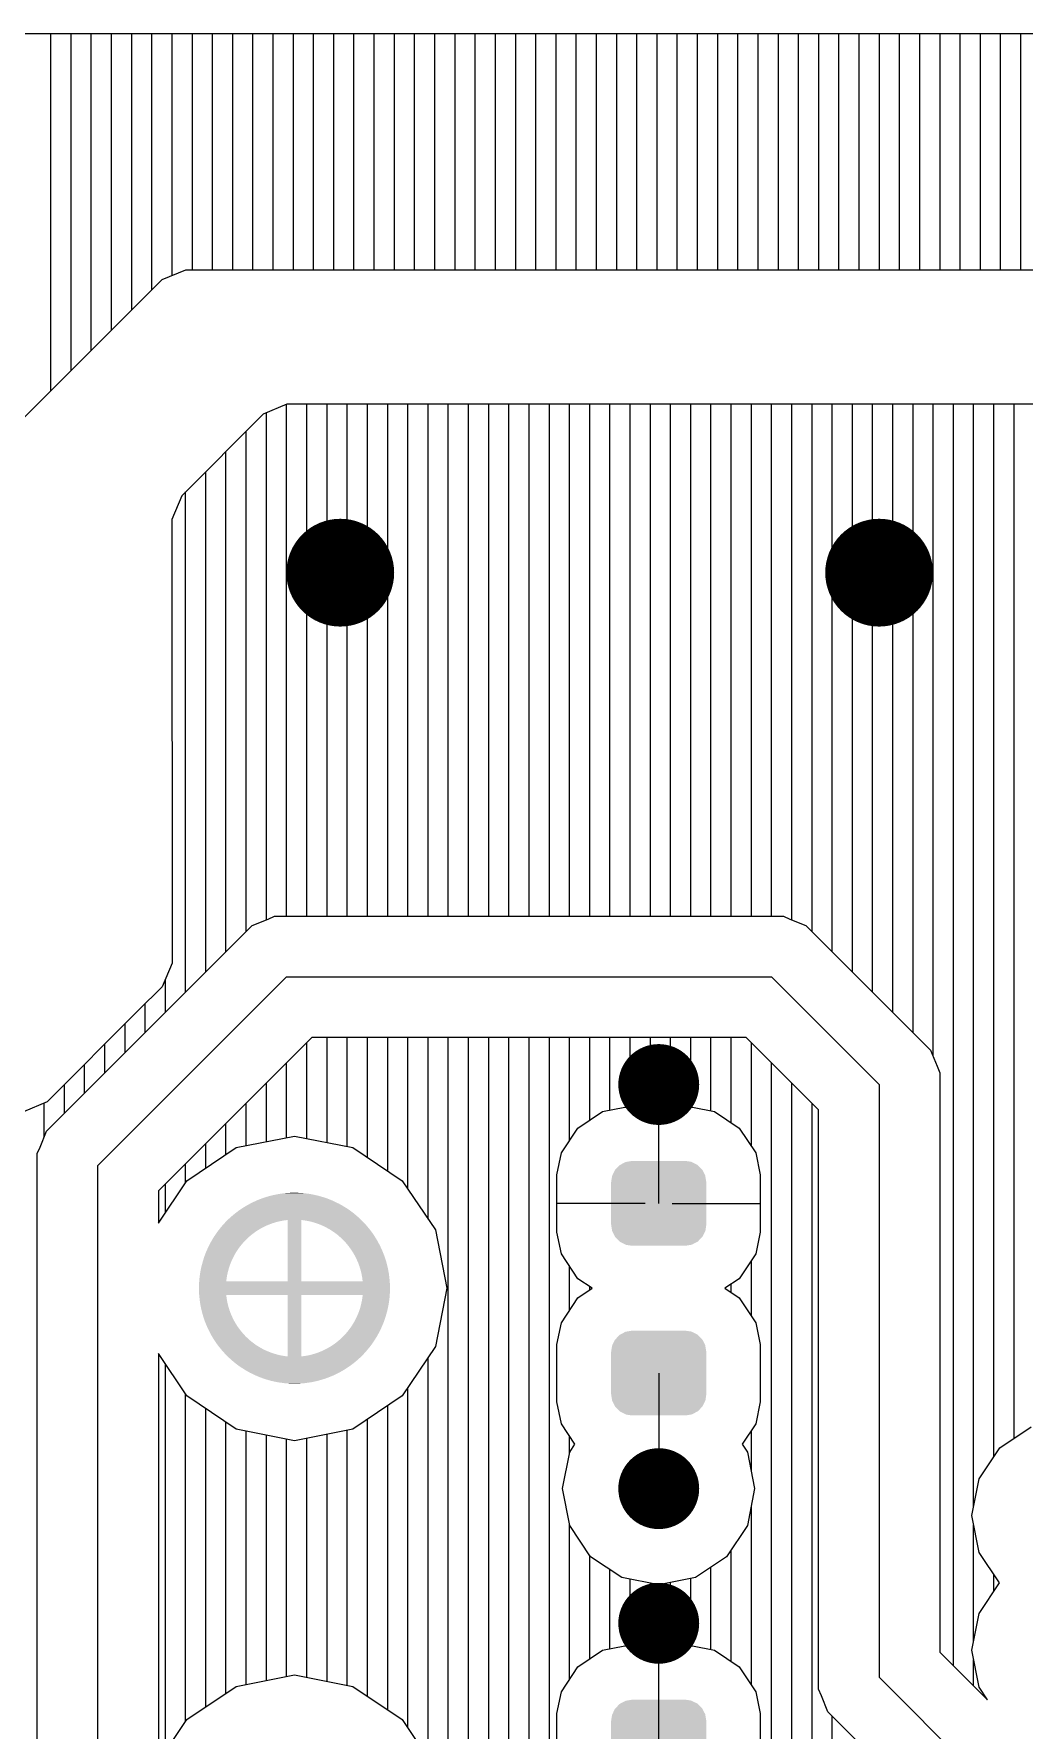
# Model space of a CAD drawing. Extents: x 295 to 953, y 10 to 290.
# Drawn here: x 519.67 to 535.07, y 222.82 to 249.21 of the extents above; entities that cross this region are included whole.
import ezdxf

# ---------------------------------------------------------------- set-up
doc = ezdxf.new("R2010")
doc.units = 0
doc.header["$LTSCALE"] = 5
doc.header["$MEASUREMENT"] = 0
doc.layers.get('0').update_dxf_attribs({"linetype": 'CONTINUOUS', "lineweight": 25})
doc.layers.add('DV-INT-A3_TOP', color=10, linetype='CONTINUOUS')

msp = doc.modelspace()

# ---------------------------------------------------------------- linework, layer by layer
for points, const_width in [([(524.014, 240.826, 1), (524.853, 240.826, 1)], 0.838), ([(532.396, 240.826, 1), (533.235, 240.826, 1)], 0.838), ([(529.073, 232.863, 1), (529.702, 232.863, 1)], 0.629), ([(529.073, 226.576, 1), (529.702, 226.576, 1)], 0.629), ([(529.073, 224.481, 1), (529.702, 224.481, 1)], 0.629)]:
    msp.add_lwpolyline(points, format="xyb", close=True, dxfattribs=dict(const_width=const_width))
for points in [[(528.647, 231.346), (528.661, 231.438), (530.127, 231.346), (530.112, 231.438)], [(528.661, 231.438), (528.666, 231.449), (530.112, 231.438), (530.11, 231.449)], [(528.666, 231.449), (528.706, 231.533), (530.11, 231.449), (530.067, 231.533)], [(528.706, 231.533), (528.715, 231.542), (530.067, 231.533), (530.062, 231.542)], [(528.715, 231.542), (528.779, 231.608), (530.062, 231.542), (529.994, 231.608)], [(528.779, 231.608), (528.791, 231.615), (529.994, 231.608), (529.987, 231.615)], [(528.791, 231.615), (528.871, 231.657), (529.987, 231.615), (529.9, 231.657)], [(528.871, 231.657), (528.891, 231.661), (529.9, 231.657), (529.893, 231.661)], [(528.891, 231.661), (528.974, 231.675), (529.893, 231.661), (529.8, 231.675)], [(523.44, 231.153), (523.502, 231.164), (524, 231.153), (523.941, 231.164)], [(523.502, 231.164), (523.51, 231.165), (523.941, 231.164), (523.93, 231.165)], [(523.51, 231.165), (523.572, 231.172), (523.93, 231.165), (523.871, 231.172)], [(523.572, 231.172), (523.58, 231.173), (523.871, 231.172), (523.859, 231.173)], [(523.58, 231.173), (523.644, 231.178), (523.859, 231.173), (523.801, 231.178)], [(523.644, 231.178), (523.65, 231.178), (523.801, 231.178), (523.785, 231.178)], [(523.65, 231.178), (523.72, 231.18), (523.785, 231.178), (523.73, 231.18)], [(523.72, 231.18), (523.721, 231.18), (523.73, 231.18), (523.721, 231.18)], [(528.645, 230.683), (528.645, 231.346), (530.129, 230.683), (530.129, 231.346)], [(522.804, 230.863), (522.853, 230.9), (524.638, 230.863), (524.589, 230.9)], [(522.853, 230.9), (522.861, 230.906), (524.589, 230.9), (524.581, 230.906)], [(522.861, 230.906), (522.912, 230.94), (524.581, 230.906), (524.531, 230.94)], [(522.912, 230.94), (522.919, 230.945), (524.531, 230.94), (524.522, 230.945)], [(522.919, 230.945), (522.972, 230.977), (524.522, 230.945), (524.47, 230.977)], [(522.972, 230.977), (522.979, 230.982), (524.47, 230.977), (524.462, 230.982)], [(522.979, 230.982), (523.034, 231.011), (524.462, 230.982), (524.409, 231.011)], [(523.034, 231.011), (523.041, 231.015), (524.409, 231.011), (524.4, 231.015)], [(523.041, 231.015), (523.097, 231.042), (524.4, 231.015), (524.345, 231.042)], [(523.097, 231.042), (523.105, 231.046), (524.345, 231.042), (524.337, 231.046)], [(523.105, 231.046), (523.162, 231.071), (524.337, 231.046), (524.281, 231.071)], [(523.162, 231.071), (523.17, 231.074), (524.281, 231.071), (524.272, 231.074)], [(523.17, 231.074), (523.228, 231.096), (524.272, 231.074), (524.215, 231.096)], [(523.228, 231.096), (523.236, 231.099), (524.215, 231.096), (524.205, 231.099)], [(523.236, 231.099), (523.295, 231.117), (524.205, 231.099), (524.148, 231.117)], [(523.295, 231.117), (523.303, 231.12), (524.148, 231.117), (524.138, 231.12)], [(523.303, 231.12), (523.363, 231.136), (524.138, 231.12), (524.08, 231.136)], [(523.363, 231.136), (523.371, 231.138), (524.08, 231.136), (524.07, 231.138)], [(523.371, 231.138), (523.432, 231.151), (524.07, 231.138), (524.011, 231.151)], [(523.432, 231.151), (523.44, 231.153), (524.011, 231.151), (524, 231.153)], [(522.555, 230.615), (522.571, 230.635), (523.183, 230.615), (523.218, 230.635)], [(522.571, 230.635), (522.594, 230.662), (523.218, 230.635), (523.272, 230.662)], [(522.594, 230.662), (522.6, 230.669), (523.272, 230.662), (523.289, 230.669)], [(522.6, 230.669), (522.615, 230.685), (523.289, 230.669), (523.327, 230.685)], [(522.615, 230.685), (522.633, 230.706), (523.327, 230.685), (523.383, 230.706)], [(522.633, 230.706), (522.647, 230.721), (523.383, 230.706), (523.434, 230.721)], [(522.647, 230.721), (522.649, 230.723), (523.434, 230.721), (523.44, 230.723)], [(522.649, 230.723), (522.663, 230.737), (523.44, 230.723), (523.498, 230.737)], [(522.663, 230.737), (522.674, 230.748), (523.498, 230.737), (523.557, 230.748)], [(522.674, 230.748), (522.682, 230.756), (523.557, 230.748), (523.616, 230.756)], [(522.682, 230.756), (522.691, 230.765), (524.76, 230.756), (524.751, 230.765)], [(522.691, 230.765), (522.697, 230.771), (524.751, 230.765), (524.744, 230.771)], [(522.697, 230.771), (522.743, 230.812), (524.744, 230.771), (524.699, 230.812)], [(522.743, 230.812), (522.75, 230.818), (524.699, 230.812), (524.692, 230.818)], [(522.75, 230.818), (522.797, 230.858), (524.692, 230.818), (524.645, 230.858)], [(522.797, 230.858), (522.804, 230.863), (524.645, 230.858), (524.638, 230.863)], [(523.616, 229.799), (523.616, 230.756), (523.826, 229.799), (523.826, 230.756)], [(523.856, 230.752), (523.826, 230.756), (524.764, 230.752), (524.76, 230.756)], [(523.915, 230.743), (523.856, 230.752), (524.773, 230.743), (524.764, 230.752)], [(523.973, 230.731), (523.915, 230.743), (524.785, 230.731), (524.773, 230.743)], [(524.031, 230.715), (523.973, 230.731), (524.801, 230.715), (524.785, 230.731)], [(524.088, 230.696), (524.032, 230.715), (524.818, 230.696), (524.801, 230.715)], [(524.143, 230.674), (524.088, 230.696), (524.838, 230.674), (524.818, 230.696)], [(524.168, 230.662), (524.143, 230.674), (524.848, 230.662), (524.838, 230.674)], [(524.198, 230.648), (524.168, 230.662), (524.859, 230.648), (524.848, 230.662)], [(524.25, 230.62), (524.198, 230.648), (524.882, 230.62), (524.859, 230.648)], [(528.662, 230.591), (528.647, 230.683), (530.114, 230.591), (530.127, 230.683)], [(522.375, 230.324), (522.399, 230.371), (522.86, 230.324), (522.897, 230.371)], [(522.399, 230.371), (522.402, 230.378), (522.897, 230.371), (522.903, 230.378)], [(522.402, 230.378), (522.423, 230.416), (522.903, 230.378), (522.936, 230.416)], [(522.423, 230.416), (522.436, 230.44), (522.936, 230.416), (522.959, 230.44)], [(522.436, 230.44), (522.448, 230.459), (522.959, 230.44), (522.978, 230.459)], [(522.448, 230.459), (522.472, 230.5), (522.978, 230.459), (523.022, 230.5)], [(522.473, 230.5), (522.498, 230.537), (523.022, 230.5), (523.068, 230.537)], [(522.498, 230.537), (522.512, 230.558), (523.068, 230.537), (523.096, 230.558)], [(522.512, 230.558), (522.523, 230.573), (523.096, 230.558), (523.116, 230.573)], [(522.523, 230.573), (522.548, 230.605), (523.116, 230.573), (523.166, 230.605)], [(522.548, 230.605), (522.555, 230.615), (523.166, 230.605), (523.183, 230.615)], [(524.271, 230.608), (524.25, 230.62), (524.893, 230.608), (524.882, 230.62)], [(524.301, 230.589), (524.271, 230.608), (524.906, 230.589), (524.893, 230.608)], [(524.351, 230.555), (524.301, 230.589), (524.932, 230.555), (524.906, 230.589)], [(524.356, 230.551), (524.351, 230.555), (524.935, 230.551), (524.932, 230.555)], [(524.398, 230.519), (524.356, 230.551), (524.957, 230.519), (524.935, 230.551)], [(524.428, 230.492), (524.398, 230.519), (524.974, 230.492), (524.957, 230.519)], [(524.443, 230.479), (524.428, 230.492), (524.982, 230.479), (524.974, 230.492)], [(524.486, 230.438), (524.443, 230.479), (525.007, 230.438), (524.982, 230.479)], [(524.491, 230.432), (524.486, 230.438), (525.011, 230.432), (525.007, 230.438)], [(524.526, 230.394), (524.491, 230.432), (525.031, 230.394), (525.011, 230.432)], [(524.546, 230.37), (524.526, 230.394), (525.044, 230.37), (525.031, 230.394)], [(524.564, 230.347), (524.546, 230.37), (525.055, 230.347), (525.044, 230.37)], [(528.664, 230.58), (528.662, 230.591), (530.109, 230.58), (530.114, 230.591)], [(528.708, 230.496), (528.664, 230.58), (530.068, 230.496), (530.109, 230.58)], [(528.712, 230.487), (528.708, 230.496), (530.06, 230.487), (530.068, 230.496)], [(528.781, 230.421), (528.712, 230.487), (529.996, 230.421), (530.06, 230.487)], [(528.787, 230.414), (528.781, 230.421), (529.984, 230.414), (529.996, 230.421)], [(528.875, 230.372), (528.787, 230.414), (529.903, 230.372), (529.984, 230.414)], [(528.882, 230.368), (528.875, 230.372), (529.883, 230.368), (529.903, 230.372)], [(528.974, 230.354), (528.882, 230.368), (529.8, 230.354), (529.883, 230.368)], [(522.282, 230.061), (522.297, 230.116), (522.719, 230.061), (522.741, 230.116)], [(522.297, 230.117), (522.314, 230.171), (522.742, 230.117), (522.767, 230.171)], [(522.297, 230.116), (522.297, 230.117), (522.741, 230.116), (522.742, 230.117)], [(522.314, 230.171), (522.318, 230.184), (522.767, 230.171), (522.774, 230.184)], [(522.318, 230.184), (522.333, 230.224), (522.774, 230.184), (522.795, 230.224)], [(522.333, 230.224), (522.343, 230.25), (522.795, 230.224), (522.811, 230.25)], [(522.343, 230.25), (522.354, 230.275), (522.811, 230.25), (522.826, 230.275)], [(522.354, 230.275), (522.371, 230.315), (522.826, 230.275), (522.854, 230.315)], [(522.371, 230.315), (522.375, 230.324), (522.854, 230.315), (522.86, 230.324)], [(524.594, 230.306), (524.564, 230.347), (525.075, 230.306), (525.055, 230.347)], [(524.599, 230.299), (524.594, 230.306), (525.078, 230.299), (525.075, 230.306)], [(524.632, 230.249), (524.599, 230.299), (525.099, 230.249), (525.078, 230.299)], [(524.636, 230.241), (524.632, 230.249), (525.102, 230.241), (525.099, 230.249)], [(524.662, 230.197), (524.636, 230.241), (525.119, 230.197), (525.102, 230.241)], [(524.673, 230.175), (524.662, 230.197), (525.127, 230.175), (525.119, 230.197)], [(524.688, 230.144), (524.673, 230.175), (525.137, 230.144), (525.127, 230.175)], [(524.704, 230.108), (524.688, 230.144), (525.148, 230.108), (525.137, 230.144)], [(524.712, 230.089), (524.704, 230.108), (525.153, 230.089), (525.148, 230.108)], [(522.242, 229.84), (522.248, 229.888), (522.665, 229.84), (522.672, 229.888)], [(522.242, 229.829), (522.242, 229.84), (522.663, 229.829), (522.665, 229.84)], [(522.248, 229.888), (522.251, 229.91), (522.672, 229.888), (522.677, 229.91)], [(522.251, 229.91), (522.257, 229.947), (522.677, 229.91), (522.685, 229.947)], [(522.257, 229.947), (522.263, 229.979), (522.685, 229.947), (522.694, 229.979)], [(522.263, 229.979), (522.268, 230.004), (522.694, 229.979), (522.7, 230.004)], [(522.268, 230.004), (522.278, 230.048), (522.7, 230.004), (522.715, 230.048)], [(522.278, 230.048), (522.282, 230.061), (522.715, 230.048), (522.719, 230.061)], [(524.73, 230.039), (524.712, 230.089), (525.166, 230.039), (525.153, 230.089)], [(524.733, 230.032), (524.73, 230.039), (525.168, 230.032), (525.166, 230.039)], [(524.75, 229.975), (524.733, 230.032), (525.18, 229.975), (525.168, 230.032)], [(524.751, 229.97), (524.75, 229.975), (525.181, 229.97), (525.18, 229.975)], [(524.764, 229.917), (524.751, 229.97), (525.19, 229.917), (525.181, 229.97)], [(524.767, 229.901), (524.764, 229.917), (525.192, 229.901), (525.19, 229.917)], [(524.775, 229.858), (524.767, 229.901), (525.197, 229.858), (525.192, 229.901)], [(524.778, 229.831), (524.775, 229.858), (525.2, 229.831), (525.197, 229.858)], [(522.235, 229.699), (522.237, 229.76), (525.206, 229.699), (525.205, 229.76)], [(522.235, 229.69), (522.235, 229.699), (525.207, 229.69), (525.206, 229.699)], [(522.237, 229.628), (522.235, 229.69), (525.205, 229.628), (525.207, 229.69)], [(522.237, 229.769), (522.239, 229.799), (525.205, 229.769), (525.203, 229.799)], [(522.237, 229.76), (522.237, 229.769), (525.205, 229.76), (525.205, 229.769)], [(522.237, 229.619), (522.237, 229.628), (525.205, 229.619), (525.205, 229.628)], [(522.239, 229.59), (522.237, 229.619), (525.203, 229.59), (525.205, 229.619)], [(522.239, 229.799), (522.242, 229.829), (522.66, 229.799), (522.663, 229.829)], [(522.242, 229.558), (522.239, 229.59), (522.664, 229.558), (522.66, 229.59)], [(523.616, 228.633), (523.616, 229.59), (523.826, 228.633), (523.826, 229.59)], [(524.782, 229.799), (524.778, 229.831), (525.203, 229.799), (525.2, 229.831)], [(524.779, 229.559), (524.782, 229.59), (525.2, 229.559), (525.203, 229.59)], [(522.245, 229.53), (522.242, 229.558), (522.667, 229.53), (522.664, 229.558)], [(522.25, 229.488), (522.245, 229.53), (522.675, 229.488), (522.667, 229.53)], [(522.252, 229.471), (522.25, 229.488), (522.678, 229.471), (522.675, 229.488)], [(522.261, 229.418), (522.252, 229.471), (522.691, 229.418), (522.678, 229.471)], [(522.262, 229.413), (522.261, 229.418), (522.692, 229.413), (522.691, 229.418)], [(522.274, 229.356), (522.262, 229.413), (522.709, 229.356), (522.692, 229.413)], [(522.276, 229.349), (522.274, 229.356), (522.712, 229.349), (522.709, 229.356)], [(522.289, 229.3), (522.276, 229.349), (522.73, 229.3), (522.712, 229.349)], [(524.7, 229.272), (524.723, 229.327), (525.145, 229.272), (525.16, 229.327)], [(524.723, 229.327), (524.727, 229.34), (525.16, 229.327), (525.164, 229.34)], [(524.727, 229.34), (524.742, 229.384), (525.164, 229.34), (525.174, 229.384)], [(524.742, 229.384), (524.748, 229.409), (525.174, 229.384), (525.179, 229.409)], [(524.748, 229.409), (524.757, 229.442), (525.179, 229.409), (525.185, 229.442)], [(524.757, 229.442), (524.765, 229.479), (525.185, 229.442), (525.191, 229.479)], [(524.765, 229.479), (524.77, 229.5), (525.191, 229.479), (525.194, 229.5)], [(524.77, 229.5), (524.777, 229.549), (525.194, 229.5), (525.2, 229.549)], [(524.777, 229.549), (524.779, 229.559), (525.2, 229.549), (525.2, 229.559)], [(522.294, 229.281), (522.289, 229.3), (522.738, 229.281), (522.73, 229.3)], [(522.305, 229.245), (522.294, 229.281), (522.754, 229.245), (522.738, 229.281)], [(522.315, 229.214), (522.305, 229.245), (522.769, 229.214), (522.754, 229.245)], [(522.323, 229.191), (522.315, 229.214), (522.78, 229.191), (522.769, 229.214)], [(522.34, 229.147), (522.323, 229.191), (522.805, 229.147), (522.78, 229.191)], [(522.343, 229.14), (522.34, 229.147), (522.81, 229.14), (522.805, 229.147)], [(522.364, 229.089), (522.343, 229.14), (522.842, 229.089), (522.81, 229.14)], [(522.367, 229.082), (522.364, 229.089), (522.848, 229.082), (522.842, 229.089)], [(522.387, 229.041), (522.367, 229.082), (522.878, 229.041), (522.848, 229.082)], [(524.545, 229.017), (524.582, 229.065), (525.043, 229.017), (525.066, 229.065)], [(524.582, 229.065), (524.588, 229.074), (525.066, 229.065), (525.071, 229.074)], [(524.588, 229.074), (524.616, 229.114), (525.071, 229.074), (525.088, 229.114)], [(524.616, 229.114), (524.631, 229.139), (525.088, 229.114), (525.099, 229.139)], [(524.631, 229.139), (524.647, 229.165), (525.099, 229.139), (525.109, 229.165)], [(524.647, 229.165), (524.668, 229.205), (525.109, 229.165), (525.124, 229.205)], [(524.668, 229.205), (524.675, 229.218), (525.124, 229.205), (525.128, 229.218)], [(524.675, 229.218), (524.7, 229.272), (525.128, 229.218), (525.145, 229.272)], [(522.398, 229.019), (522.387, 229.041), (522.896, 229.019), (522.878, 229.041)], [(522.411, 228.995), (522.398, 229.019), (522.916, 228.995), (522.896, 229.019)], [(522.431, 228.957), (522.411, 228.995), (522.951, 228.957), (522.916, 228.995)], [(522.435, 228.951), (522.431, 228.957), (522.956, 228.951), (522.951, 228.957)], [(522.46, 228.909), (522.435, 228.951), (522.999, 228.909), (522.956, 228.951)], [(522.468, 228.896), (522.46, 228.909), (523.014, 228.896), (522.999, 228.909)], [(522.485, 228.87), (522.468, 228.896), (523.044, 228.87), (523.014, 228.896)], [(522.507, 228.838), (522.485, 228.87), (523.086, 228.838), (523.044, 228.87)], [(522.51, 228.833), (522.507, 228.838), (523.091, 228.833), (523.086, 228.838)], [(522.535, 228.799), (522.51, 228.833), (523.141, 228.799), (523.091, 228.833)], [(522.549, 228.781), (522.535, 228.799), (523.171, 228.781), (523.141, 228.799)], [(522.56, 228.768), (522.549, 228.781), (523.192, 228.768), (523.171, 228.781)], [(524.259, 228.774), (524.276, 228.783), (524.887, 228.774), (524.894, 228.783)], [(524.276, 228.783), (524.326, 228.816), (524.894, 228.783), (524.919, 228.816)], [(524.326, 228.816), (524.346, 228.83), (524.919, 228.816), (524.93, 228.83)], [(524.346, 228.83), (524.374, 228.851), (524.93, 228.83), (524.944, 228.851)], [(524.374, 228.851), (524.42, 228.889), (524.944, 228.851), (524.969, 228.889)], [(524.42, 228.889), (524.464, 228.929), (524.969, 228.889), (524.994, 228.929)], [(524.464, 228.929), (524.483, 228.949), (524.994, 228.929), (525.006, 228.949)], [(524.483, 228.949), (524.506, 228.972), (525.006, 228.949), (525.019, 228.972)], [(524.506, 228.972), (524.539, 229.011), (525.019, 228.972), (525.04, 229.011)], [(524.539, 229.011), (524.545, 229.017), (525.04, 229.011), (525.043, 229.017)], [(528.647, 228.705), (528.661, 228.798), (530.127, 228.705), (530.112, 228.798)], [(528.661, 228.798), (528.666, 228.809), (530.112, 228.798), (530.11, 228.809)], [(528.666, 228.809), (528.706, 228.893), (530.11, 228.809), (530.067, 228.893)], [(528.706, 228.893), (528.715, 228.901), (530.067, 228.893), (530.062, 228.901)], [(528.715, 228.901), (528.779, 228.968), (530.062, 228.901), (529.994, 228.968)], [(528.779, 228.968), (528.791, 228.974), (529.994, 228.968), (529.987, 228.974)], [(528.791, 228.974), (528.871, 229.017), (529.987, 228.974), (529.9, 229.017)], [(528.871, 229.017), (528.891, 229.02), (529.9, 229.017), (529.893, 229.02)], [(528.891, 229.02), (528.974, 229.034), (529.893, 229.02), (529.8, 229.034)], [(522.583, 228.74), (522.56, 228.768), (523.244, 228.74), (523.192, 228.768)], [(522.594, 228.726), (522.583, 228.74), (523.274, 228.726), (523.244, 228.74)], [(522.604, 228.715), (522.594, 228.726), (523.299, 228.715), (523.274, 228.726)], [(522.624, 228.693), (522.604, 228.715), (523.354, 228.693), (523.299, 228.715)], [(522.641, 228.674), (522.624, 228.693), (523.41, 228.674), (523.354, 228.693)], [(522.657, 228.658), (522.641, 228.674), (523.469, 228.658), (523.411, 228.674)], [(522.641, 228.674), (522.641, 228.674), (523.411, 228.674), (523.41, 228.674)], [(522.669, 228.645), (522.657, 228.658), (523.527, 228.645), (523.469, 228.658)], [(522.678, 228.636), (522.669, 228.645), (523.586, 228.636), (523.527, 228.645)], [(522.682, 228.633), (522.678, 228.636), (523.616, 228.633), (523.586, 228.636)], [(522.691, 228.624), (522.682, 228.633), (524.751, 228.624), (524.76, 228.633)], [(522.698, 228.617), (522.691, 228.624), (524.745, 228.617), (524.751, 228.624)], [(522.743, 228.576), (522.698, 228.617), (524.699, 228.576), (524.745, 228.617)], [(522.75, 228.57), (522.743, 228.576), (524.692, 228.57), (524.699, 228.576)], [(522.797, 228.531), (522.75, 228.57), (524.645, 228.531), (524.692, 228.57)], [(522.804, 228.525), (522.797, 228.531), (524.638, 228.525), (524.645, 228.531)], [(522.853, 228.488), (522.804, 228.525), (524.588, 228.488), (524.638, 228.525)], [(523.826, 228.633), (523.885, 228.64), (524.76, 228.633), (524.768, 228.64)], [(523.885, 228.64), (523.944, 228.651), (524.768, 228.64), (524.778, 228.651)], [(523.944, 228.651), (524.002, 228.665), (524.778, 228.651), (524.793, 228.665)], [(524.002, 228.665), (524.008, 228.667), (524.793, 228.665), (524.795, 228.667)], [(524.008, 228.667), (524.059, 228.683), (524.795, 228.667), (524.809, 228.683)], [(524.059, 228.683), (524.115, 228.703), (524.809, 228.683), (524.827, 228.703)], [(524.115, 228.703), (524.153, 228.719), (524.827, 228.703), (524.842, 228.719)], [(524.153, 228.719), (524.17, 228.727), (524.842, 228.719), (524.848, 228.727)], [(524.17, 228.727), (524.224, 228.754), (524.848, 228.727), (524.87, 228.754)], [(524.224, 228.754), (524.259, 228.774), (524.87, 228.754), (524.887, 228.774)], [(528.645, 228.043), (528.645, 228.705), (530.129, 228.043), (530.129, 228.705)], [(522.861, 228.483), (522.853, 228.488), (524.581, 228.483), (524.588, 228.488)], [(522.911, 228.449), (522.861, 228.483), (524.53, 228.449), (524.581, 228.483)], [(522.92, 228.444), (522.911, 228.449), (524.523, 228.444), (524.53, 228.449)], [(522.971, 228.411), (522.92, 228.444), (524.47, 228.411), (524.523, 228.444)], [(522.98, 228.407), (522.971, 228.411), (524.463, 228.407), (524.47, 228.411)], [(523.033, 228.377), (522.98, 228.407), (524.408, 228.377), (524.463, 228.407)], [(523.042, 228.373), (523.033, 228.377), (524.401, 228.373), (524.408, 228.377)], [(523.097, 228.346), (523.042, 228.373), (524.345, 228.346), (524.401, 228.373)], [(523.105, 228.342), (523.097, 228.346), (524.337, 228.342), (524.345, 228.346)], [(523.161, 228.318), (523.105, 228.342), (524.28, 228.318), (524.337, 228.342)], [(523.17, 228.315), (523.161, 228.318), (524.272, 228.315), (524.28, 228.318)], [(523.227, 228.293), (523.17, 228.315), (524.214, 228.293), (524.272, 228.315)], [(523.237, 228.29), (523.227, 228.293), (524.206, 228.29), (524.214, 228.293)], [(523.294, 228.271), (523.237, 228.29), (524.147, 228.271), (524.206, 228.29)], [(523.304, 228.269), (523.294, 228.271), (524.139, 228.269), (524.147, 228.271)], [(523.362, 228.252), (523.304, 228.269), (524.079, 228.252), (524.139, 228.269)], [(523.372, 228.25), (523.362, 228.252), (524.071, 228.25), (524.079, 228.252)], [(523.431, 228.237), (523.372, 228.25), (524.01, 228.237), (524.071, 228.25)], [(523.441, 228.235), (523.431, 228.237), (524.002, 228.235), (524.01, 228.237)], [(523.501, 228.225), (523.441, 228.235), (523.94, 228.225), (524.002, 228.235)], [(523.511, 228.224), (523.501, 228.225), (523.932, 228.224), (523.94, 228.225)], [(523.571, 228.216), (523.511, 228.224), (523.87, 228.216), (523.932, 228.224)], [(523.583, 228.215), (523.571, 228.216), (523.862, 228.215), (523.87, 228.216)], [(523.641, 228.211), (523.583, 228.215), (523.798, 228.211), (523.862, 228.215)], [(523.657, 228.21), (523.641, 228.211), (523.792, 228.21), (523.798, 228.211)], [(523.712, 228.209), (523.657, 228.21), (523.722, 228.209), (523.792, 228.21)], [(523.721, 228.209), (523.712, 228.209), (523.721, 228.209), (523.722, 228.209)], [(528.662, 227.95), (528.647, 228.043), (530.114, 227.95), (530.127, 228.043)], [(528.664, 227.94), (528.662, 227.95), (530.109, 227.94), (530.114, 227.95)], [(528.708, 227.856), (528.664, 227.94), (530.068, 227.856), (530.109, 227.94)], [(528.712, 227.847), (528.708, 227.856), (530.06, 227.847), (530.068, 227.856)], [(528.781, 227.78), (528.712, 227.847), (529.996, 227.78), (530.06, 227.847)], [(528.787, 227.774), (528.781, 227.78), (529.984, 227.774), (529.996, 227.78)], [(528.875, 227.731), (528.787, 227.774), (529.903, 227.731), (529.984, 227.774)], [(528.882, 227.728), (528.875, 227.731), (529.883, 227.728), (529.903, 227.731)], [(528.974, 227.714), (528.882, 227.728), (529.8, 227.714), (529.883, 227.728)], [(528.791, 223.233), (528.871, 223.275), (529.987, 223.233), (529.9, 223.275)], [(528.871, 223.275), (528.891, 223.279), (529.9, 223.275), (529.893, 223.279)], [(528.891, 223.279), (528.974, 223.293), (529.893, 223.279), (529.8, 223.293)], [(528.647, 222.964), (528.661, 223.056), (530.127, 222.964), (530.112, 223.056)], [(528.661, 223.056), (528.666, 223.067), (530.112, 223.056), (530.11, 223.067)], [(528.666, 223.067), (528.706, 223.151), (530.11, 223.067), (530.067, 223.151)], [(528.706, 223.151), (528.715, 223.16), (530.067, 223.151), (530.062, 223.16)], [(528.715, 223.16), (528.779, 223.226), (530.062, 223.16), (529.994, 223.226)], [(528.779, 223.226), (528.791, 223.233), (529.994, 223.226), (529.987, 223.233)], [(528.645, 222.301), (528.645, 222.964), (530.129, 222.301), (530.129, 222.964)]]:
    msp.add_solid(points)
at = {"layer": 'DV-INT-A3_TOP', "color": 7}
for p, q in [((850.808, 249.208), (509.983, 249.208)), ((519.932, 243.654), (519.932, 249.208)), ((520.247, 243.969), (520.247, 249.208)), ((520.561, 244.283), (520.561, 249.208)), ((520.875, 244.597), (520.875, 249.208)), ((521.19, 244.912), (521.19, 249.208)), ((521.504, 245.226), (521.504, 249.208)), ((521.818, 245.448), (521.818, 249.208)), ((522.133, 245.54), (522.133, 249.208)), ((522.447, 245.54), (522.447, 249.208)), ((522.761, 245.54), (522.761, 249.208)), ((523.076, 245.54), (523.076, 249.208)), ((523.39, 245.54), (523.39, 249.208)), ((523.704, 245.54), (523.704, 249.208)), ((524.019, 245.54), (524.019, 249.208)), ((524.333, 245.54), (524.333, 249.208)), ((524.647, 245.54), (524.647, 249.208)), ((524.962, 245.54), (524.962, 249.208)), ((525.276, 245.54), (525.276, 249.208)), ((525.59, 245.54), (525.59, 249.208)), ((525.904, 245.54), (525.904, 249.208)), ((526.219, 245.54), (526.219, 249.208)), ((526.533, 245.54), (526.533, 249.208)), ((526.847, 245.54), (526.847, 249.208)), ((527.162, 245.54), (527.162, 249.208)), ((527.476, 245.54), (527.476, 249.208)), ((527.79, 245.54), (527.79, 249.208)), ((528.105, 245.54), (528.105, 249.208)), ((528.419, 245.54), (528.419, 249.208)), ((528.733, 245.54), (528.733, 249.208)), ((529.048, 245.54), (529.048, 249.208)), ((529.362, 245.54), (529.362, 249.208)), ((529.676, 245.54), (529.676, 249.208)), ((529.991, 245.54), (529.991, 249.208)), ((530.305, 245.54), (530.305, 249.208)), ((530.619, 245.54), (530.619, 249.208)), ((530.934, 245.54), (530.934, 249.208)), ((531.248, 245.54), (531.248, 249.208)), ((531.562, 245.54), (531.562, 249.208)), ((531.877, 245.54), (531.877, 249.208)), ((532.191, 245.54), (532.191, 249.208)), ((532.505, 245.54), (532.505, 249.208)), ((532.82, 245.54), (532.82, 249.208)), ((533.134, 245.54), (533.134, 249.208)), ((533.448, 245.54), (533.448, 249.208)), ((533.763, 245.54), (533.763, 249.208)), ((534.077, 245.54), (534.077, 249.208)), ((534.391, 245.54), (534.391, 249.208)), ((534.706, 245.54), (534.706, 249.208)), ((535.02, 245.54), (535.02, 249.208)), ((521.663, 245.385), (522.032, 245.54)), ((522.032, 245.54), (668.499, 245.54)), ((519.35, 243.072), (521.663, 245.385)), ((523.604, 243.445), (523.235, 243.29)), ((523.285, 235.428), (523.285, 243.311)), ((523.599, 235.482), (523.599, 243.441)), ((555.342, 243.445), (523.604, 243.445)), ((523.914, 235.482), (523.914, 243.445)), ((524.228, 235.482), (524.228, 243.445)), ((524.542, 235.482), (524.542, 243.445)), ((524.857, 235.482), (524.857, 243.445)), ((525.171, 235.482), (525.171, 243.445)), ((525.485, 235.482), (525.485, 243.445)), ((525.8, 235.482), (525.8, 243.445)), ((526.114, 235.482), (526.114, 243.445)), ((526.428, 235.482), (526.428, 243.445)), ((526.743, 235.482), (526.743, 243.445)), ((527.057, 235.482), (527.057, 243.445)), ((527.371, 235.482), (527.371, 243.445)), ((527.686, 235.482), (527.686, 243.445)), ((528, 235.482), (528, 243.445)), ((528.314, 235.482), (528.314, 243.445)), ((528.629, 235.482), (528.629, 243.445)), ((528.943, 235.482), (528.943, 243.445)), ((529.257, 235.482), (529.257, 243.445)), ((529.572, 235.482), (529.572, 243.445)), ((529.886, 235.482), (529.886, 243.445)), ((530.2, 235.482), (530.2, 243.445)), ((530.515, 235.482), (530.515, 243.445)), ((530.829, 235.482), (530.829, 243.445)), ((531.143, 235.482), (531.143, 243.445)), ((531.458, 235.428), (531.458, 243.445)), ((531.772, 235.243), (531.772, 243.445)), ((532.086, 234.929), (532.086, 243.445)), ((532.401, 234.615), (532.401, 243.445)), ((532.715, 234.3), (532.715, 243.445)), ((533.029, 233.986), (533.029, 243.445)), ((533.344, 233.672), (533.344, 243.445)), ((533.658, 233.303), (533.658, 243.445)), ((533.972, 223.823), (533.972, 243.445)), ((534.286, 226.3), (534.286, 243.445)), ((534.601, 227.071), (534.601, 243.445)), ((534.915, 227.36), (534.915, 243.445)), ((523.235, 243.29), (521.969, 242.024)), ((522.971, 235.243), (522.971, 243.026)), ((522.656, 234.929), (522.656, 242.712)), ((522.342, 234.615), (522.342, 242.397)), ((521.969, 242.024), (521.814, 241.655)), ((522.028, 234.3), (522.028, 242.083)), ((521.814, 241.655), (521.818, 234.753)), ((523.063, 235.335), (523.31, 235.436)), ((523.31, 235.436), (523.411, 235.482)), ((523.411, 235.482), (531.328, 235.482)), ((531.328, 235.482), (531.428, 235.436)), ((531.428, 235.436), (531.675, 235.335)), ((519.865, 232.138), (523.063, 235.335)), ((531.675, 235.335), (533.616, 233.395)), ((521.818, 234.753), (521.663, 234.384)), ((520.662, 231.605), (523.595, 234.539)), ((521.663, 234.384), (521.29, 234.015)), ((521.713, 233.986), (521.713, 234.501)), ((523.595, 234.539), (531.139, 234.539)), ((531.139, 234.539), (532.815, 232.863)), ((521.399, 233.672), (521.399, 234.12)), ((521.29, 234.015), (519.874, 232.594)), ((521.085, 233.357), (521.085, 233.806)), ((523.989, 233.596), (521.605, 231.211)), ((530.749, 233.596), (523.989, 233.596)), ((524.228, 231.962), (524.228, 233.596)), ((524.542, 231.899), (524.542, 233.596)), ((524.857, 231.731), (524.857, 233.596)), ((525.171, 231.522), (525.171, 233.596)), ((525.485, 231.241), (525.485, 233.596)), ((525.8, 230.767), (525.8, 233.596)), ((526.114, 170.522), (526.114, 233.596)), ((526.428, 170.522), (526.428, 233.596)), ((526.743, 170.522), (526.743, 233.596)), ((527.057, 170.522), (527.057, 233.596)), ((527.371, 170.522), (527.371, 233.596)), ((527.686, 170.71), (527.686, 233.596)), ((528, 231.987), (528, 233.596)), ((528.314, 232.305), (528.314, 233.596)), ((528.629, 232.465), (528.629, 233.596)), ((528.943, 232.511), (528.943, 233.596)), ((529.257, 232.511), (529.257, 233.596)), ((529.572, 232.511), (529.572, 233.596)), ((529.886, 232.511), (529.886, 233.596)), ((530.2, 232.456), (530.2, 233.596)), ((530.515, 232.272), (530.515, 233.596)), ((531.872, 232.469), (530.749, 233.596)), ((520.771, 233.043), (520.771, 233.491)), ((523.914, 232.024), (523.914, 233.516)), ((530.829, 231.907), (530.829, 233.516)), ((533.616, 233.395), (533.717, 233.148)), ((520.456, 232.729), (520.456, 233.173)), ((523.599, 232.037), (523.599, 233.202)), ((531.143, 170.522), (531.143, 233.202)), ((533.717, 233.148), (533.758, 233.047)), ((533.758, 233.047), (533.758, 224.032)), ((520.142, 232.414), (520.142, 232.858)), ((523.285, 231.974), (523.285, 232.888)), ((529.387, 231.014), (529.387, 232.863)), ((531.458, 170.522), (531.458, 232.888)), ((532.815, 232.863), (532.815, 223.642)), ((519.874, 232.594), (519.505, 232.439)), ((519.828, 232.045), (519.828, 232.573)), ((522.971, 231.911), (522.971, 232.573)), ((528.515, 232.444), (528.859, 232.511)), ((528.859, 232.511), (529.911, 232.511)), ((529.387, 231.224), (529.387, 232.511)), ((529.911, 232.511), (530.255, 232.444)), ((531.772, 170.522), (531.772, 232.573)), ((522.656, 231.773), (522.656, 232.259)), ((528.13, 232.184), (528.515, 232.444)), ((530.255, 232.444), (530.64, 232.184)), ((531.872, 223.454), (531.872, 232.469)), ((519.765, 231.89), (519.865, 232.138)), ((522.816, 231.882), (523.721, 232.062)), ((523.721, 232.062), (524.63, 231.882)), ((527.874, 231.798), (528.13, 232.184)), ((530.64, 232.184), (530.9, 231.798)), ((519.719, 231.79), (519.765, 231.89)), ((519.719, 190.923), (519.719, 231.79)), ((522.049, 231.366), (522.816, 231.882)), ((522.342, 231.563), (522.342, 231.945)), ((524.63, 231.882), (525.397, 231.366)), ((527.803, 231.459), (527.874, 231.798)), ((530.9, 231.798), (530.967, 231.459)), ((520.662, 190.534), (520.662, 231.605)), ((522.028, 231.333), (522.028, 231.631)), ((527.803, 230.566), (527.803, 231.459)), ((530.967, 231.459), (530.967, 230.566)), ((521.605, 230.708), (522.049, 231.366)), ((521.605, 231.211), (521.605, 230.708)), ((521.713, 230.864), (521.713, 231.316)), ((525.397, 231.366), (525.913, 230.6)), ((529.178, 231.014), (527.803, 231.014)), ((529.597, 231.014), (530.967, 231.014)), ((525.913, 230.6), (526.093, 229.694)), ((527.874, 230.227), (527.803, 230.566)), ((530.967, 230.566), (530.9, 230.227)), ((528.13, 229.841), (527.874, 230.227)), ((530.9, 230.227), (530.64, 229.841)), ((530.829, 229.267), (530.829, 230.118)), ((528, 229.346), (528, 230.038)), ((528.352, 229.694), (528.13, 229.841)), ((530.64, 229.841), (530.418, 229.694)), ((526.093, 229.694), (525.913, 228.785)), ((528.13, 229.543), (528.352, 229.694)), ((528.314, 229.665), (528.314, 229.719)), ((530.418, 229.694), (530.64, 229.543)), ((530.515, 229.631), (530.515, 229.753)), ((527.874, 229.158), (528.13, 229.543)), ((530.64, 229.543), (530.9, 229.158)), ((527.803, 228.818), (527.874, 229.158)), ((530.9, 229.158), (530.967, 228.818)), ((525.913, 228.785), (525.397, 228.018)), ((527.803, 227.926), (527.803, 228.818)), ((530.967, 228.818), (530.967, 227.926)), ((522.049, 228.018), (521.605, 228.676)), ((521.605, 228.676), (521.605, 222.326)), ((521.713, 222.482), (521.713, 228.521)), ((525.8, 222.385), (525.8, 228.617)), ((529.387, 228.374), (529.387, 226.576)), ((522.028, 222.951), (522.028, 228.051)), ((522.816, 227.502), (522.049, 228.018)), ((525.397, 228.018), (524.63, 227.502)), ((525.485, 222.859), (525.485, 228.148)), ((522.342, 223.181), (522.342, 227.821)), ((525.171, 223.14), (525.171, 227.867)), ((527.874, 227.586), (527.803, 227.926)), ((530.967, 227.926), (530.9, 227.586)), ((522.656, 223.391), (522.656, 227.611)), ((523.721, 227.322), (522.816, 227.502)), ((522.971, 223.529), (522.971, 227.473)), ((524.63, 227.502), (523.721, 227.322)), ((524.542, 223.517), (524.542, 227.486)), ((524.857, 223.349), (524.857, 227.653)), ((528.084, 227.268), (527.874, 227.586)), ((530.9, 227.586), (530.686, 227.268)), ((530.829, 226.849), (530.829, 227.481)), ((534.693, 227.213), (535.179, 227.536)), ((523.285, 223.592), (523.285, 227.41)), ((523.599, 223.655), (523.599, 227.347)), ((523.914, 223.642), (523.914, 227.36)), ((524.228, 223.58), (524.228, 227.423)), ((528, 227.117), (528, 227.398)), ((528.004, 227.146), (528.084, 227.268)), ((530.686, 227.268), (530.766, 227.146)), ((534.37, 226.727), (534.693, 227.213)), ((527.891, 226.576), (528.004, 227.146)), ((530.766, 227.146), (530.879, 226.576)), ((534.257, 226.157), (534.37, 226.727)), ((528.004, 226.002), (527.891, 226.576)), ((530.879, 226.576), (530.766, 226.002)), ((530.829, 223.525), (530.829, 226.3)), ((534.37, 225.583), (534.257, 226.157)), ((528, 223.605), (528, 226.031)), ((528.327, 225.516), (528.004, 226.002)), ((530.766, 226.002), (530.443, 225.516)), ((534.286, 224.204), (534.286, 226.01)), ((530.515, 223.89), (530.515, 225.621)), ((528.314, 223.923), (528.314, 225.541)), ((528.813, 225.193), (528.327, 225.516)), ((530.443, 225.516), (529.957, 225.193)), ((530.2, 224.074), (530.2, 225.352)), ((534.689, 225.109), (534.37, 225.583)), ((528.629, 224.083), (528.629, 225.319)), ((529.387, 225.08), (528.813, 225.193)), ((528.943, 224.129), (528.943, 225.168)), ((529.257, 224.129), (529.257, 225.105)), ((529.957, 225.193), (529.387, 225.08)), ((529.572, 224.129), (529.572, 225.114)), ((529.886, 224.129), (529.886, 225.176)), ((534.37, 224.632), (534.689, 225.109)), ((534.601, 224.975), (534.601, 225.239)), ((534.257, 224.062), (534.37, 224.632)), ((529.387, 222.632), (529.387, 224.481)), ((528.13, 223.802), (528.515, 224.062)), ((528.515, 224.062), (528.859, 224.129)), ((528.859, 224.129), (529.911, 224.129)), ((529.387, 222.842), (529.387, 224.129)), ((529.911, 224.129), (530.255, 224.062)), ((530.255, 224.062), (530.64, 223.802)), ((533.758, 224.032), (534.5, 223.29)), ((534.37, 223.487), (534.257, 224.062)), ((527.874, 223.416), (528.13, 223.802)), ((530.64, 223.802), (530.9, 223.416)), ((534.286, 223.508), (534.286, 223.915)), ((522.816, 223.5), (523.721, 223.68)), ((523.721, 223.68), (524.63, 223.5)), ((532.815, 223.642), (534.492, 221.966)), ((522.049, 222.984), (522.816, 223.5)), ((524.63, 223.5), (525.397, 222.984)), ((527.803, 223.077), (527.874, 223.416)), ((530.9, 223.416), (530.967, 223.077)), ((531.919, 223.353), (531.872, 223.454)), ((532.019, 223.106), (531.919, 223.353)), ((534.5, 223.29), (534.37, 223.487)), ((521.605, 222.326), (522.049, 222.984)), ((525.397, 222.984), (525.913, 222.218)), ((527.803, 222.184), (527.803, 223.077)), ((530.967, 223.077), (530.967, 222.184)), ((533.96, 221.166), (532.019, 223.106)), ((532.086, 170.522), (532.086, 223.039))]:
    msp.add_line(p, q, dxfattribs=at)

doc.saveas('drawing.dxf')
